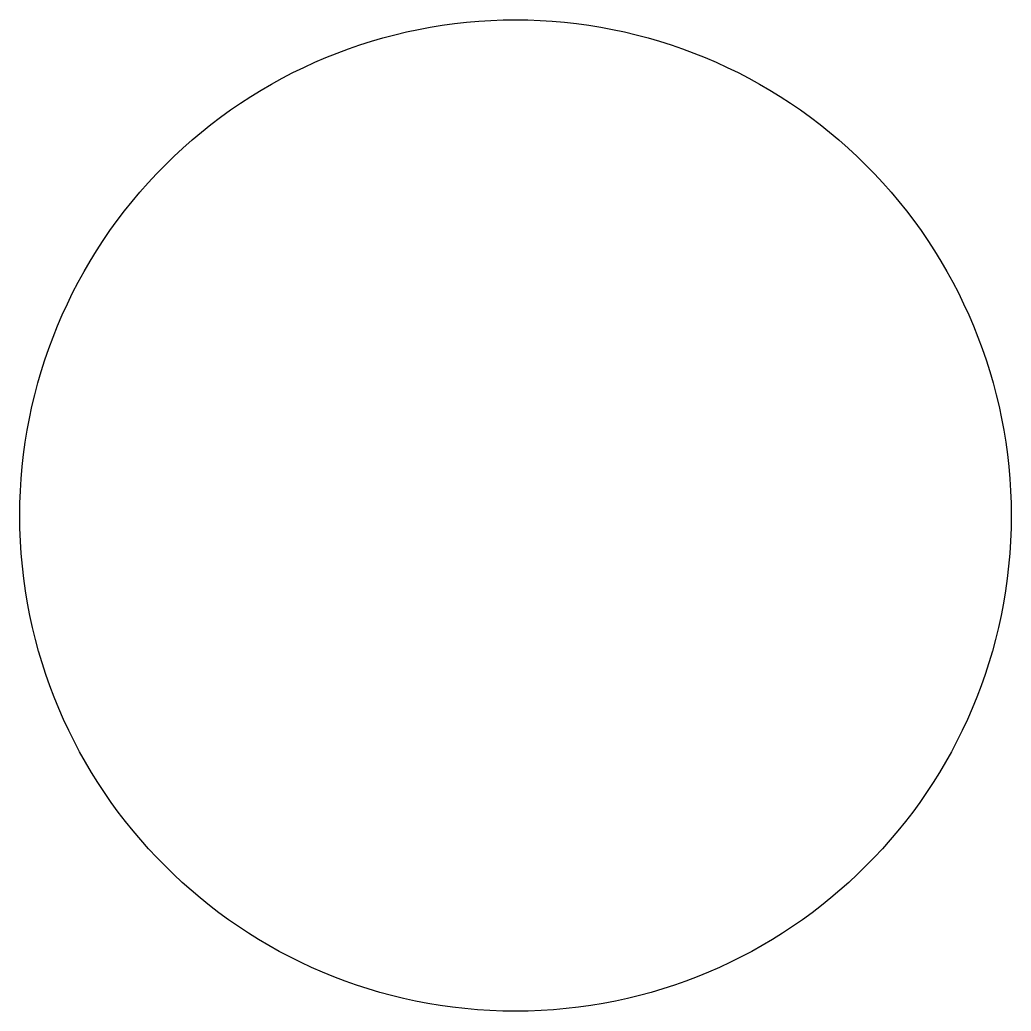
# Model space of a CAD drawing. Extents: x 55.2 to 143.6, y 104.2 to 192.7.
import ezdxf

# ---------------------------------------------------------------- set-up
doc = ezdxf.new("R2010")
doc.units = 0
doc.layers.add('Ebene_1', color=7, linetype='CONTINUOUS')

msp = doc.modelspace()

# ---------------------------------------------------------------- linework, layer by layer
at = {"layer": 'Ebene_1', "color": 7}
msp.add_lwpolyline([(143.63095, 148.45535)], close=True, dxfattribs=at)
for points in [[(68.137202, 179.725888), (76.430663, 188.019351), (87.679011, 192.67857), (99.407738, 192.67857)], [(99.407738, 192.67857), (111.136464, 192.67857), (122.384812, 188.019351), (130.678274, 179.725888)], [(55.184525, 148.45535), (55.184523, 160.184077), (59.84374, 171.432426), (68.137202, 179.725888)], [(130.678274, 179.725888), (138.971735, 171.432425), (143.630952, 160.184076), (143.63095, 148.45535)], [(99.407738, 104.23214), (74.983933, 104.23214), (55.184527, 124.031545), (55.184525, 148.45535)], [(143.63095, 148.45535), (143.630948, 124.031545), (123.831543, 104.232141), (99.407738, 104.23214)]]:
    msp.add_open_spline(points, degree=3, dxfattribs=at)

doc.saveas('drawing.dxf')
